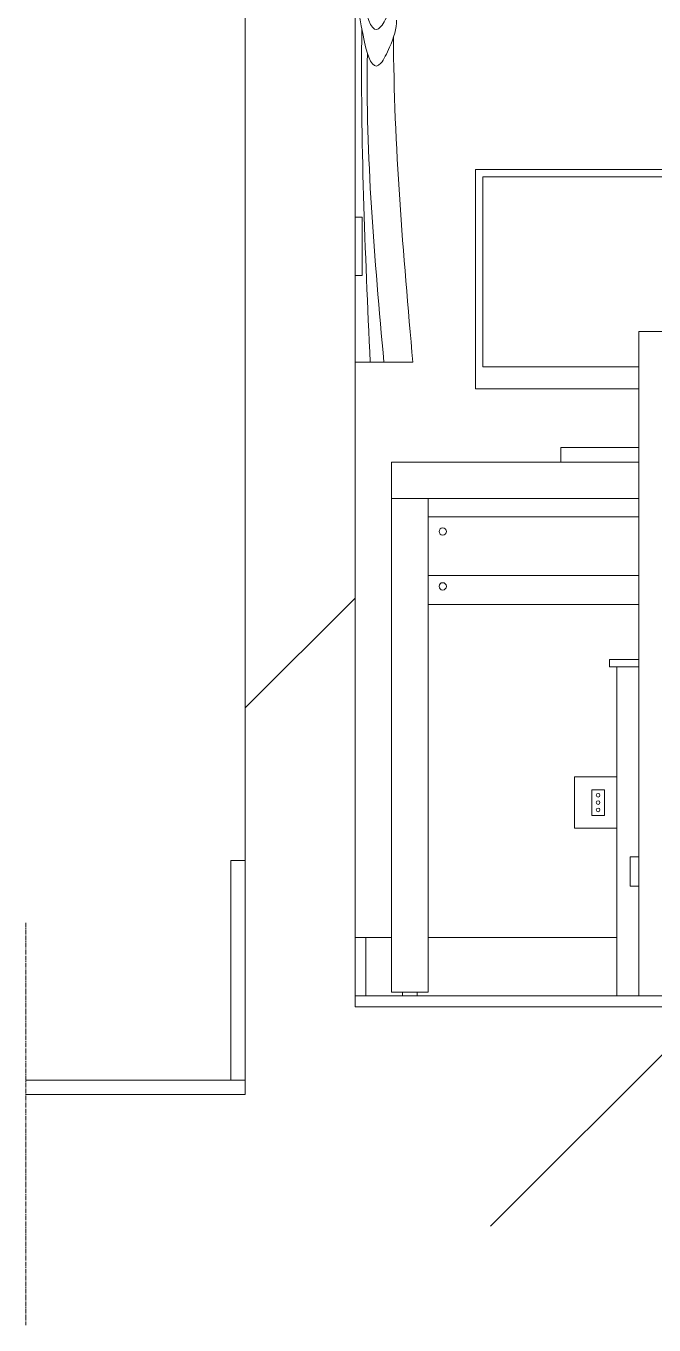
# Model space of a CAD drawing. Header units: centimetres. Extents: x -16179 to 12840, y -10704 to 3856.
# Drawn here: x -64.2 to 21.7, y -5157 to -4979.3 of the extents above; entities that cross this region are included whole.
import ezdxf

# ---------------------------------------------------------------- set-up
doc = ezdxf.new("R2010")
doc.units = ezdxf.units.CM
doc.header["$MEASUREMENT"] = 0
doc.linetypes.add('ACAD_ISO04W100', pattern=[0.762, 0.6096, -0.0762, 0, -0.0762])
for name, color, linetype, lineweight in [('A-LP-SEZIONI_Num_Penna__151', 151, 'Continuous', 18), ('A-prsp-2_Num_Penna__137', 137, 'Continuous', 18), ('A-SECT A-MCUT_Num_Penna__7', 7, 'Continuous', 18), ('A-SECT D-MCUT_Num_Penna__181', 181, 'Continuous', 18)]:
    doc.layers.add(name, color=color, linetype=linetype, lineweight=lineweight)
pattern_1 = [(45, (254.724, -5723.27), (-52.198, 52.198), [])]

msp = doc.modelspace()

# ---------------------------------------------------------------- hatches: boundary and pattern name
at = {"layer": 'A-SECT D-MCUT_Num_Penna__181', "linetype": 'Continuous', "lineweight": 18}
h = msp.add_hatch(dxfattribs=at)
h.set_pattern_fill('ANSI31', color=181, scale=100, style=0, pattern_type=2)
h.set_pattern_definition(pattern_1)
h.paths.add_polyline_path([(-34.17, -4813.47), (-34.17, -4861.97), (-19.17, -4861.97), (-19.17, -4843.47), (210.83, -4843.47), (210.83, -4922.1), (212.16, -4922.1, -1), (212.16, -4922.4), (210.84, -4922.4), (210.83, -4922.42), (210.83, -5113.47), (-19.17, -5113.47), (-19.17, -5015.97), (-34.17, -5015.97), (-34.17, -5123.47), (-64.17, -5123.47), (-64.17, -5143.47), (237.45, -5143.47), (237.45, -5113.47), (220.83, -5113.47), (220.83, -4843.47), (235.83, -4843.47), (235.83, -4828.47), (-19.17, -4828.47), (-19.17, -4813.47)])
h = msp.add_hatch(dxfattribs=at)
h.set_pattern_fill('ANSI31', color=181, scale=100, style=0, pattern_type=2)
h.set_pattern_definition(pattern_1)
h.paths.add_polyline_path([(-34.17, -4861.97), (-34.17, -5015.97), (-19.17, -5015.97), (-19.17, -4861.97)])

# ---------------------------------------------------------------- linework, layer by layer
at = {"layer": 'A-LP-SEZIONI_Num_Penna__151', "color": 151, "linetype": 'Continuous', "lineweight": 18}
for p, q in [((19.65, -5111.97), (19.65, -5021.1)), ((19.65, -5021.1), (23.65, -5021.1)), ((19.65, -5046.47), (-9.17, -5046.47)), ((19.65, -5054.47), (-9.17, -5054.47)), ((19.65, -5058.47), (-9.17, -5058.47)), ((19.65, -5065.97), (15.65, -5065.97)), ((15.65, -5066.97), (15.65, -5065.97)), ((19.65, -5066.97), (15.65, -5066.97)), ((16.65, -5066.97), (16.65, -5111.97)), ((18.48, -5096.97), (18.48, -5092.97)), ((18.48, -5092.97), (19.65, -5092.97)), ((18.48, -5096.97), (19.65, -5096.97)), ((-17.67, -5103.97), (-14.17, -5103.97)), ((-9.17, -5103.97), (16.65, -5103.97)), ((-12.67, -5111.97), (-12.67, -5111.47)), ((-12.67, -5111.47), (-10.67, -5111.47)), ((-10.67, -5111.47), (-10.67, -5111.97))]:
    msp.add_line(p, q, dxfattribs=at)
at = {"layer": 'A-LP-SEZIONI_Num_Penna__151', "color": 151, "linetype": 'ACAD_ISO04W100', "lineweight": 18}
msp.add_line((-64.17, -5101.97), (-64.17, -5156.97), dxfattribs=at)
at = {"layer": 'A-LP-SEZIONI_Num_Penna__151', "color": 151, "linetype": 'Continuous', "lineweight": 18, "flags": 128}
for points in [[(19.65, -5038.97), (-14.17, -5038.97), (-14.17, -5043.97), (19.65, -5043.97)], [(16.65, -5082.03), (10.83, -5082.03), (10.83, -5089.03), (16.65, -5089.03)]]:
    msp.add_lwpolyline(points, dxfattribs=at)
for points in [[(-14.17, -5043.97), (-9.17, -5043.97), (-9.17, -5111.47), (-14.17, -5111.47)], [(13.21, -5087.28), (14.96, -5087.28), (14.96, -5083.78), (13.21, -5083.78)]]:
    msp.add_lwpolyline(points, close=True, dxfattribs=at)
at = {"layer": 'A-LP-SEZIONI_Num_Penna__151', "color": 151, "linetype": 'Continuous', "lineweight": 18}
for centre, radius in [((-7.17, -5048.47), 0.5), ((-7.17, -5055.97), 0.5), ((14.08, -5084.53), 0.25), ((14.08, -5085.53), 0.25), ((14.08, -5086.53), 0.25)]:
    msp.add_circle(centre, radius, dxfattribs=at)
at = {"layer": 'A-prsp-2_Num_Penna__137', "color": 137, "linetype": 'Continuous', "lineweight": 18}
for p, q in [((-2.69, -5028.97), (-2.69, -4998.97)), ((-2.69, -4998.97), (52.39, -4998.97)), ((-1.69, -5025.97), (-1.69, -4999.97)), ((-1.69, -4999.97), (52.39, -4999.97)), ((-18.17, -5005.47), (-19.17, -5005.47)), ((-18.17, -5013.47), (-18.17, -5005.47)), ((-18.17, -5013.47), (-19.17, -5013.47)), ((-11.26, -5025.32), (-19.17, -5025.32)), ((-1.69, -5025.97), (19.65, -5025.97)), ((-2.69, -5028.97), (19.65, -5028.97)), ((9, -5038.97), (9, -5036.97)), ((9, -5036.97), (19.65, -5036.97))]:
    msp.add_line(p, q, dxfattribs=at)
for points, knots in [([(-13.79, -4972.32), (-13.69, -4972.54), (-13.61, -4972.77), (-13.56, -4973.01), (-13.3, -4974.24), (-13.8, -4975.74), (-14.45, -4977.25), (-14.82, -4978.1), (-15.24, -4978.96), (-15.62, -4979.42), (-17.38, -4981.55), (-18.28, -4975.01), (-19.17, -4968.48)], [0, 0, 0, 0, 1, 1, 1, 2, 2, 2, 3, 3, 3, 4, 4, 4, 4]), ([(-13.49, -4978.55), (-13.44, -4979.67), (-13.89, -4980.96), (-14.45, -4982.25), (-14.82, -4983.1), (-15.24, -4983.96), (-15.62, -4984.42), (-17.38, -4986.55), (-18.28, -4980.01), (-19.17, -4973.48)], [0, 0, 0, 0, 1, 1, 1, 2, 2, 2, 3, 3, 3, 3])]:
    msp.add_open_spline(points, degree=3, knots=knots, dxfattribs=at)
for points in [[(-18.23, -4979.8), (-18.45, -4994.95), (-17.77, -5010.14), (-17.1, -5025.32)], [(-13.91, -4980.87), (-13.86, -4995.68), (-12.56, -5010.5), (-11.26, -5025.32)], [(-17.47, -4983.07), (-17.74, -4997.08), (-16.48, -5011.2), (-15.22, -5025.32)]]:
    msp.add_open_spline(points, degree=3, dxfattribs=at)
at = {"layer": 'A-SECT A-MCUT_Num_Penna__7', "color": 7, "linetype": 'Continuous', "lineweight": 18}
for p, q in [((-34.17, -4813.47), (-34.17, -5125.47)), ((-19.17, -4843.47), (-19.17, -5113.47)), ((-36.17, -5123.47), (-36.17, -5093.47)), ((-36.17, -5093.47), (-34.17, -5093.47)), ((-17.67, -5103.97), (-19.17, -5103.97)), ((-17.67, -5111.97), (-17.67, -5103.97)), ((-19.17, -5111.97), (210.83, -5111.97)), ((-19.17, -5113.47), (210.83, -5113.47)), ((-64.17, -5123.47), (-34.17, -5123.47)), ((-34.17, -5125.47), (-64.17, -5125.47))]:
    msp.add_line(p, q, dxfattribs=at)

doc.saveas('drawing.dxf')
